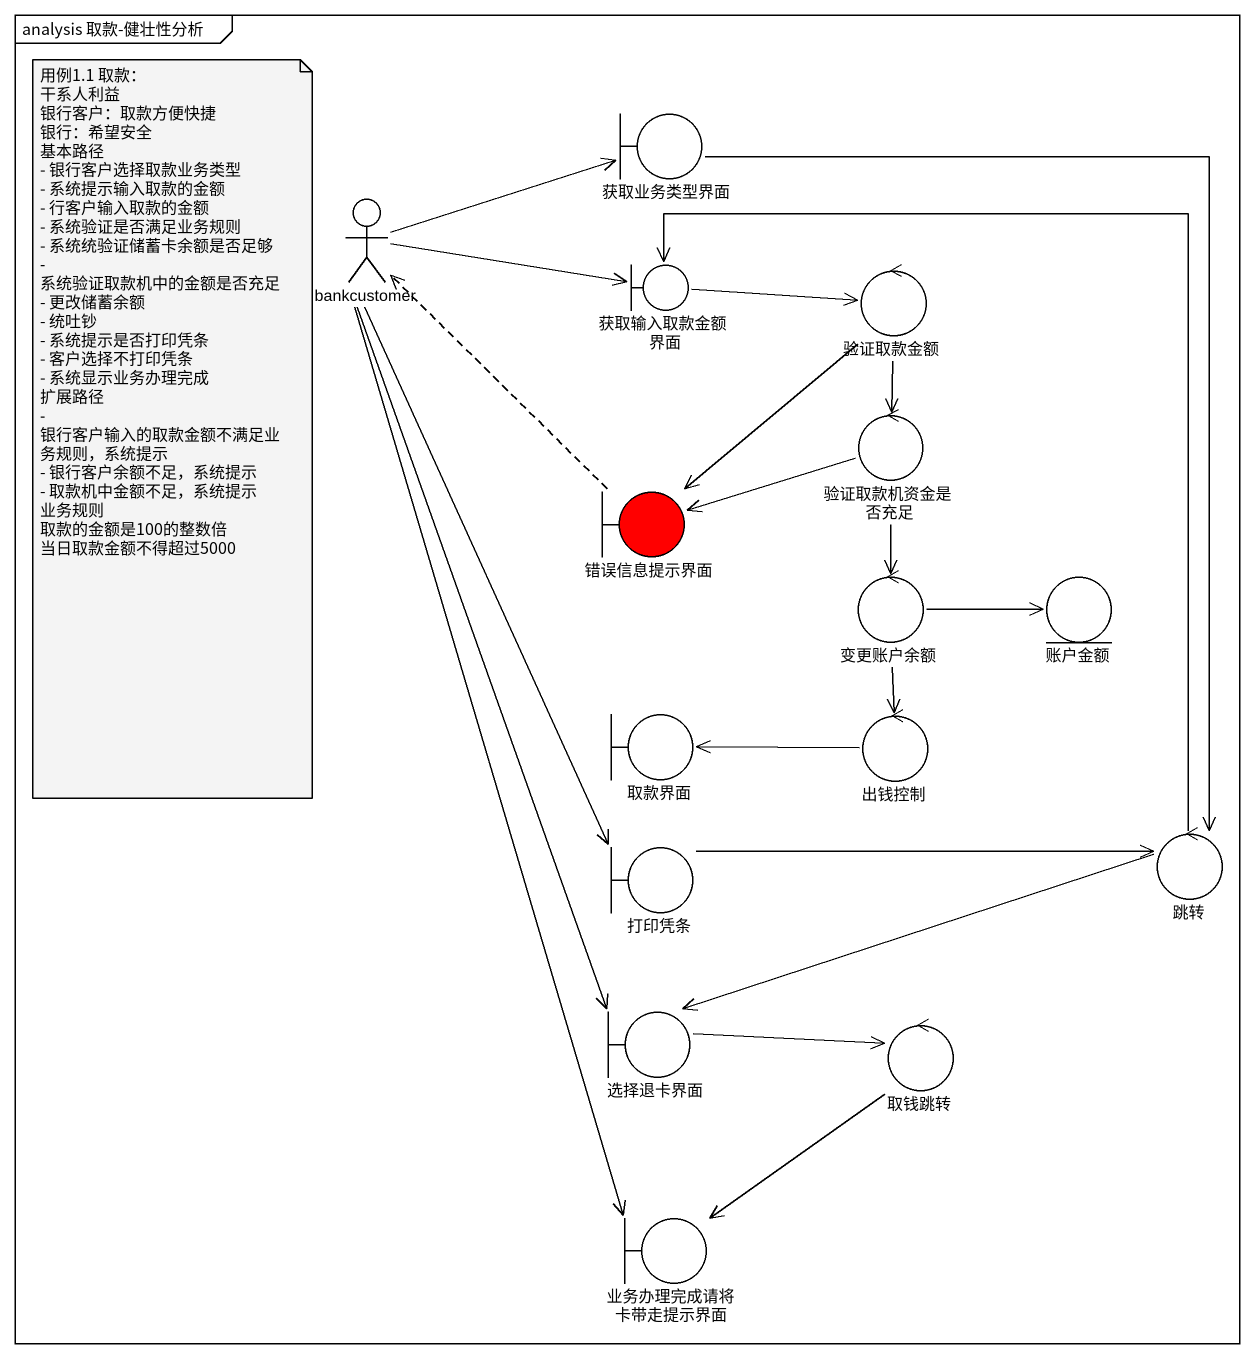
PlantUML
@startuml
mainframe analysis 取款-健壮性分析
boundary 获取业务类型界面
actor bankcustomer
boundary 获取输入取款金额界面
control 验证取款金额
control 验证取款机资金是否充足
boundary 错误信息提示界面 #FF0000
control 变更账户余额
entity 账户金额
boundary 取款界面
control 出钱控制
boundary 打印凭条
control 跳转
boundary 选择退卡界面
control 取钱跳转
boundary 业务办理完成请将卡带走提示界面
获取业务类型界面 --> 跳转
bankcustomer -right-> 获取业务类型界面
bankcustomer -right-> 获取输入取款金额界面
bankcustomer --> 打印凭条
bankcustomer --> 选择退卡界面
bankcustomer --> 业务办理完成请将卡带走提示界面
获取输入取款金额界面 -right-> 验证取款金额
验证取款金额 --> 验证取款机资金是否充足
验证取款金额 --> 错误信息提示界面
验证取款机资金是否充足 -left-> 错误信息提示界面
验证取款机资金是否充足 --> 变更账户余额
错误信息提示界面 .up.> bankcustomer
变更账户余额 -right-> 账户金额
变更账户余额 --> 出钱控制
出钱控制 -left-> 取款界面
打印凭条 -right-> 跳转
跳转 -up-> 获取输入取款金额界面
跳转 -left-> 选择退卡界面
选择退卡界面 -right-> 取钱跳转
取钱跳转 --> 业务办理完成请将卡带走提示界面
note as N1
  用例1.1 取款：
  干系人利益
  银行客户：取款方便快捷
  银行：希望安全
  基本路径
  - 银行客户选择取款业务类型
  - 系统提示输入取款的金额
  - 行客户输入取款的金额
  - 系统验证是否满足业务规则
  - 系统统验证储蓄卡余额是否足够
  - 系统验证取款机中的金额是否充足
  - 更改储蓄余额
  - 统吐钞
  - 系统提示是否打印凭条
  - 客户选择不打印凭条
  - 系统显示业务办理完成
  扩展路径
  - 银行客户输入的取款金额不满足业务规则，系统提示
  - 银行客户余额不足，系统提示
  - 取款机中金额不足，系统提示
  业务规则
  取款的金额是100的整数倍
  当日取款金额不得超过5000
end note
@enduml
